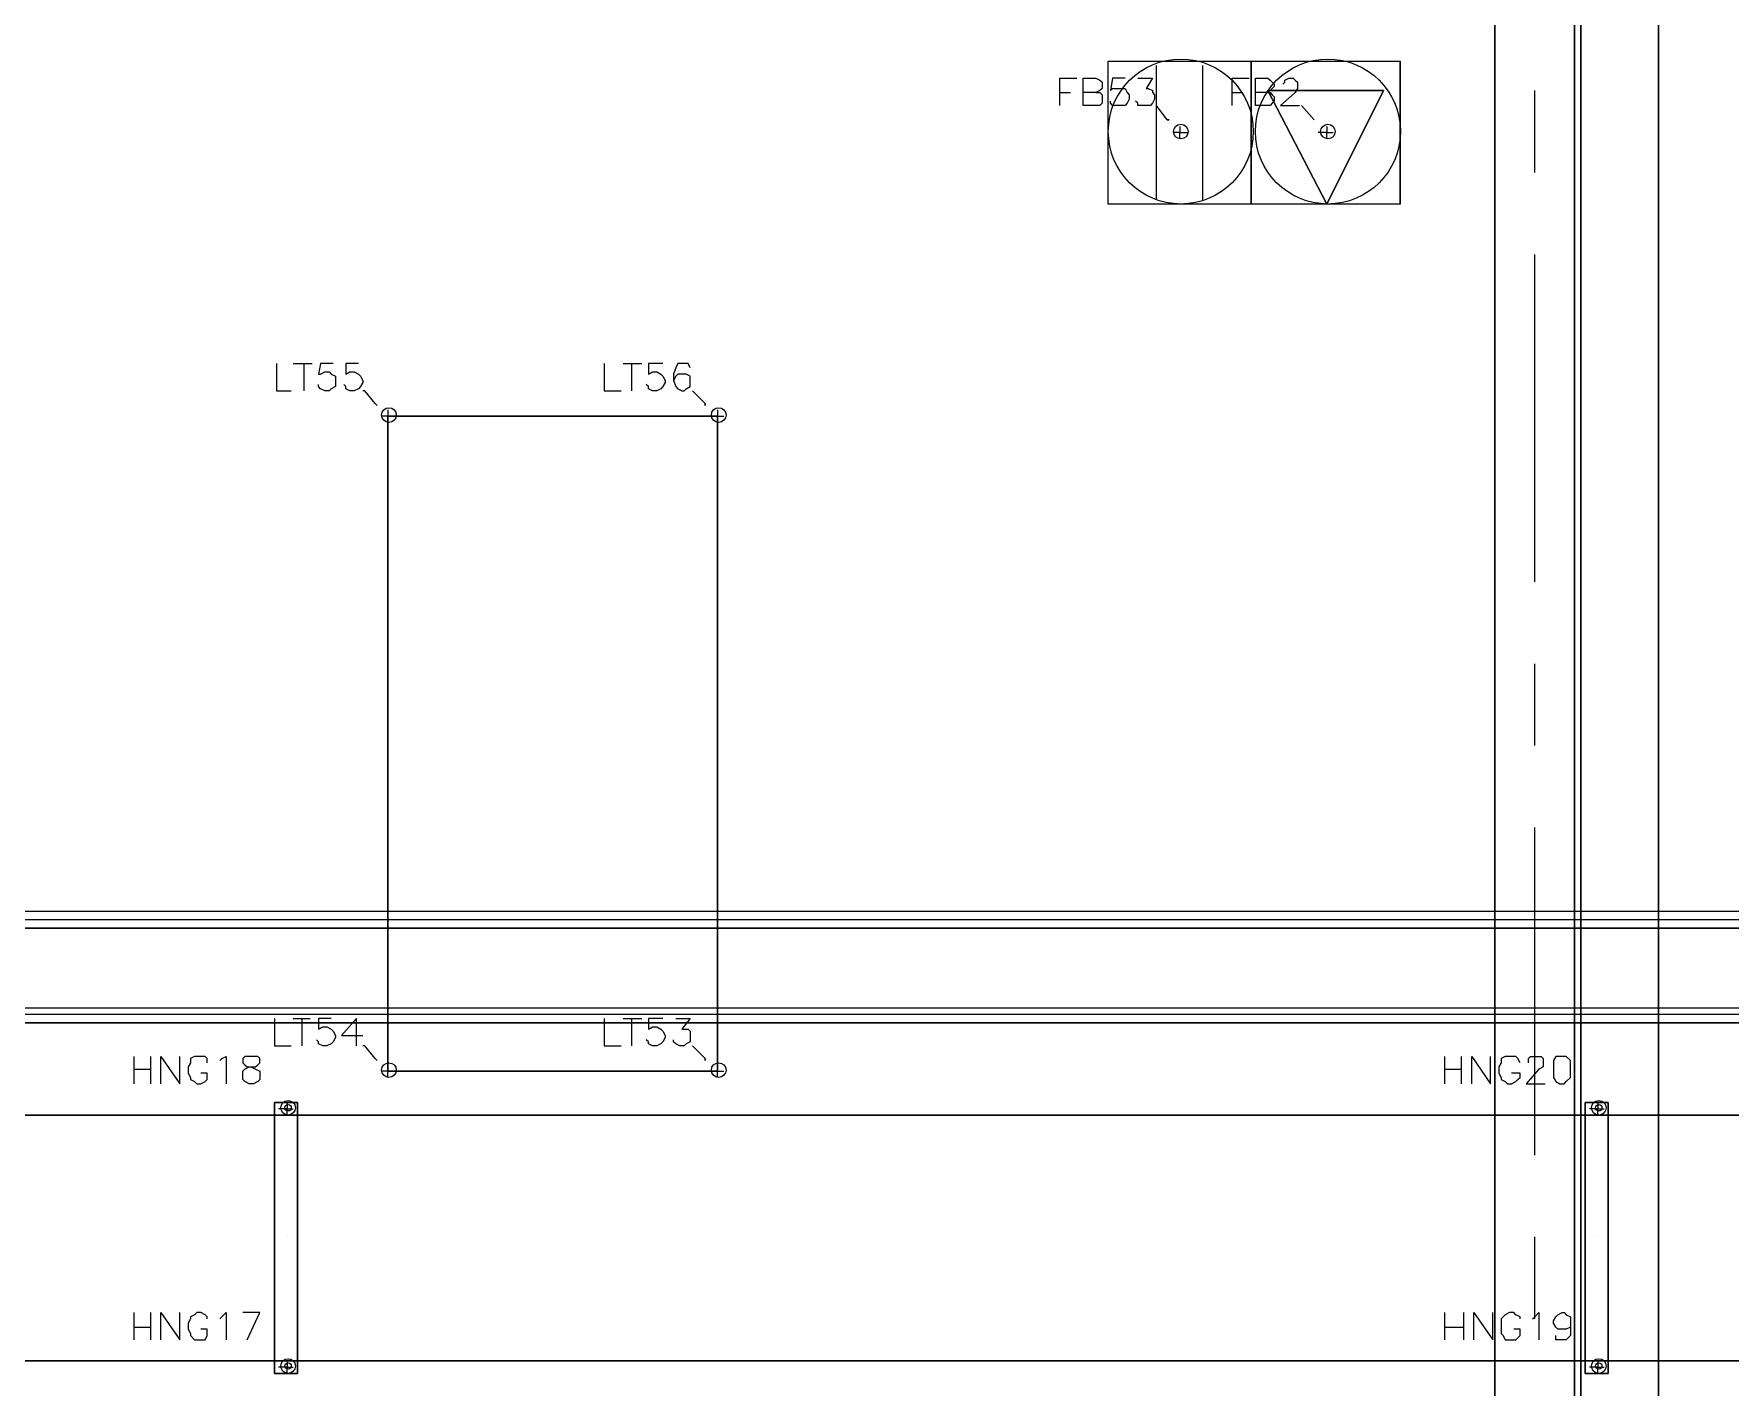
# Model space of a CAD drawing. Header units: metres. Extents: x 114 to 218, y 8 to 180.
# Drawn here: x 154.49 to 166.91, y 137.18 to 147.09 of the extents above; entities that cross this region are included whole.
import ezdxf

# ---------------------------------------------------------------- set-up
doc = ezdxf.new("R2010")
doc.units = ezdxf.units.M
doc.header["$MEASUREMENT"] = 0
for name, color, linetype in [('A_GRID', 7, 'Continuous'), ('E-DATA-BOX', 7, 'Continuous'), ('E-FLOOR-BOX', 7, 'Continuous'), ('E-Hanger', 7, 'Continuous'), ('E-LIGHT', 7, 'Continuous'), ('E-LIGHT-CLRANCE', 7, 'Continuous'), ('E-TFP-FLOOR BOX', 7, 'Continuous'), ('E-TFP-HANGER', 7, 'Continuous'), ('E-TFP-LIGHT', 7, 'Continuous'), ('E-TRAY-STD', 7, 'Continuous'), ('PI-HWR-Pipe', 7, 'Continuous'), ('PI-HWS-Pipe', 7, 'Continuous'), ('S-3D-BEAM', 7, 'Continuous')]:
    doc.layers.add(name, color=color, linetype=linetype)

msp = doc.modelspace()

# ---------------------------------------------------------------- linework, layer by layer
at = {"layer": 'A_GRID', "color": 1, "true_color": 0xff0000}
for points in [[(165.482, 146.075), (165.482, 146.675)], [(165.482, 143.076), (165.482, 145.475)], [(165.482, 141.876), (165.482, 142.476)], [(165.482, 138.876), (165.482, 141.276)], [(165.482, 137.677), (165.482, 138.277)]]:
    msp.add_lwpolyline(points, dxfattribs=at)
at = {"layer": 'E-DATA-BOX', "color": 113, "true_color": 0x6edda5}
for points in [[(164.497, 145.844), (163.405, 145.844), (163.405, 146.89), (164.497, 146.89), (164.497, 145.844), (164.497, 146.89)], [(163.405, 145.844), (163.405, 146.89), (164.497, 146.89)], [(163.959, 146.89), (163.959, 146.89)], [(163.528, 146.675), (164.374, 146.675), (163.959, 145.844), (163.528, 146.675), (163.528, 146.675)], [(164.374, 146.675), (163.528, 146.675), (163.959, 145.844), (164.374, 146.675)], [(163.421, 146.367), (163.421, 146.367)], [(164.482, 146.367), (164.482, 146.367)], [(163.959, 145.844), (163.959, 145.844)]]:
    msp.add_lwpolyline(points, dxfattribs=at)
msp.add_circle((163.967, 146.375), 0.531, dxfattribs=at)
msp.add_circle((163.967, 146.375), 0.531, dxfattribs=at)
msp.add_circle((163.967, 146.375), 0.531, dxfattribs=at)
at = {"layer": 'E-FLOOR-BOX', "color": 53, "true_color": 0xdddd6e}
for points in [[(163.405, 146.89), (163.405, 145.844), (162.359, 145.844), (162.359, 146.89), (163.405, 146.89)], [(162.713, 145.875), (162.713, 146.86)], [(162.882, 146.89), (162.882, 146.89)], [(163.051, 145.875), (163.051, 146.86)], [(162.359, 146.367), (162.359, 146.367)], [(163.405, 146.367), (163.405, 146.367)], [(162.882, 145.844), (162.882, 145.844)]]:
    msp.add_lwpolyline(points, dxfattribs=at)
msp.add_circle((162.89, 146.375), 0.531, dxfattribs=at)
msp.add_circle((162.89, 146.375), 0.531, dxfattribs=at)
msp.add_circle((162.89, 146.375), 0.531, dxfattribs=at)
at = {"layer": 'E-Hanger', "color": 3, "true_color": 0x00ff00}
for points in [[(156.253, 139.261), (156.253, 137.277), (156.422, 137.277), (156.422, 139.261), (156.253, 139.261)], [(156.422, 137.277), (156.253, 137.277), (156.253, 139.261), (156.422, 139.261), (156.422, 137.277)], [(156.253, 139.261), (156.253, 139.261)], [(156.253, 139.261), (156.253, 139.261)], [(156.345, 139.246), (156.345, 139.246)], [(156.422, 139.261), (156.422, 139.261)], [(156.422, 139.261), (156.422, 139.261)], [(165.851, 139.261), (165.851, 137.277), (166.02, 137.277), (166.02, 139.261), (165.851, 139.261)], [(166.02, 137.277), (165.851, 137.277), (165.851, 139.261), (166.02, 139.261), (166.02, 137.277)], [(165.851, 139.261), (165.851, 139.261)], [(165.851, 139.261), (165.851, 139.261)], [(165.943, 139.246), (165.943, 139.246)], [(166.02, 139.261), (166.02, 139.261)], [(166.02, 139.261), (166.02, 139.261)], [(156.314, 139.215), (156.314, 139.215)], [(156.345, 139.184), (156.345, 139.184)], [(156.36, 139.215), (156.36, 139.215)], [(165.912, 139.215), (165.912, 139.215)], [(165.943, 139.184), (165.943, 139.184)], [(165.959, 139.215), (165.959, 139.215)], [(156.345, 138.277), (156.345, 138.277)], [(165.943, 138.277), (165.943, 138.277)], [(156.253, 137.277), (156.253, 137.277)], [(156.253, 137.277), (156.253, 137.277)], [(156.314, 137.323), (156.314, 137.323)], [(156.345, 137.354), (156.345, 137.354)], [(156.345, 137.307), (156.345, 137.307)], [(156.36, 137.323), (156.36, 137.323)], [(156.422, 137.277), (156.422, 137.277)], [(165.851, 137.277), (165.851, 137.277)], [(165.851, 137.277), (165.851, 137.277)], [(165.912, 137.323), (165.912, 137.323)], [(165.943, 137.354), (165.943, 137.354)], [(165.943, 137.307), (165.943, 137.307)], [(165.959, 137.323), (165.959, 137.323)], [(166.02, 137.277), (166.02, 137.277)]]:
    msp.add_lwpolyline(points, dxfattribs=at)
for centre in [(156.353, 139.223), (156.353, 139.223), (156.353, 139.223), (156.353, 139.223), (165.951, 139.223), (165.951, 139.223), (165.951, 139.223), (165.951, 139.223), (156.353, 137.331), (156.353, 137.331), (156.353, 137.331), (156.353, 137.331), (165.951, 137.331), (165.951, 137.331), (165.951, 137.331), (165.951, 137.331)]:
    msp.add_circle(centre, 0.0231, dxfattribs=at)
at = {"layer": 'E-LIGHT', "color": 5, "true_color": 0x0000ff}
for points in [[(159.498, 139.492), (157.083, 139.492), (157.083, 144.291), (159.498, 144.291), (157.083, 144.291), (157.083, 139.492), (159.498, 139.492)], [(157.083, 144.291), (157.083, 144.291)], [(157.083, 144.291), (157.083, 144.291)], [(159.498, 144.291), (159.498, 139.492), (159.498, 144.291)], [(159.498, 144.291), (159.498, 144.291)], [(159.498, 144.291), (159.498, 144.291)], [(157.083, 139.492), (157.083, 139.492)], [(157.083, 139.492), (157.083, 139.492)], [(159.498, 139.492), (159.498, 139.492)], [(159.498, 139.492), (159.498, 139.492)]]:
    msp.add_lwpolyline(points, dxfattribs=at)
at = {"layer": 'E-LIGHT-CLRANCE', "color": 150, "true_color": 0x007fff}
for points in [[(159.498, 139.492), (157.083, 139.492), (157.083, 144.291), (159.498, 144.291), (157.083, 144.291), (157.083, 139.492), (159.498, 139.492)], [(157.083, 144.291), (157.083, 144.291)], [(157.083, 144.291), (157.083, 144.291)], [(159.498, 144.291), (159.498, 139.492), (159.498, 144.291)], [(159.498, 144.291), (159.498, 144.291)], [(159.498, 144.291), (159.498, 144.291)], [(157.083, 139.492), (157.083, 139.492)], [(157.083, 139.492), (157.083, 139.492)], [(159.498, 139.492), (159.498, 139.492)], [(159.498, 139.492), (159.498, 139.492)]]:
    msp.add_lwpolyline(points, dxfattribs=at)
at = {"layer": 'E-TFP-FLOOR BOX', "color": 53, "true_color": 0xdddd6e}
for points in [[(162.005, 146.567), (162.005, 146.767), (162.128, 146.767)], [(162.005, 146.567), (162.005, 146.767), (162.128, 146.767)], [(162.267, 146.66), (162.298, 146.66), (162.313, 146.644), (162.313, 146.629), (162.313, 146.598), (162.313, 146.583), (162.298, 146.567), (162.267, 146.567), (162.175, 146.567), (162.175, 146.767), (162.267, 146.767), (162.298, 146.752), (162.313, 146.736), (162.313, 146.721), (162.313, 146.706), (162.313, 146.69), (162.298, 146.675), (162.267, 146.66), (162.175, 146.66)], [(162.267, 146.66), (162.298, 146.66), (162.313, 146.644), (162.313, 146.629), (162.313, 146.598), (162.313, 146.583), (162.298, 146.567), (162.267, 146.567), (162.175, 146.567), (162.175, 146.767), (162.267, 146.767), (162.298, 146.752), (162.313, 146.736), (162.313, 146.721), (162.313, 146.706), (162.313, 146.69), (162.298, 146.675), (162.267, 146.66), (162.175, 146.66)], [(162.482, 146.767), (162.39, 146.767), (162.375, 146.675), (162.39, 146.69), (162.421, 146.69), (162.451, 146.69), (162.482, 146.69), (162.498, 146.66), (162.513, 146.644), (162.513, 146.613), (162.498, 146.583), (162.482, 146.567), (162.451, 146.567), (162.421, 146.567), (162.39, 146.567), (162.375, 146.583), (162.375, 146.598)], [(162.482, 146.767), (162.39, 146.767), (162.375, 146.675), (162.39, 146.69), (162.421, 146.69), (162.451, 146.69), (162.482, 146.69), (162.498, 146.66), (162.513, 146.644), (162.513, 146.613), (162.498, 146.583), (162.482, 146.567), (162.451, 146.567), (162.421, 146.567), (162.39, 146.567), (162.375, 146.583), (162.375, 146.598)], [(162.575, 146.767), (162.682, 146.767), (162.636, 146.69), (162.651, 146.69), (162.682, 146.675), (162.682, 146.66), (162.698, 146.644), (162.698, 146.613), (162.682, 146.583), (162.667, 146.567), (162.636, 146.567), (162.605, 146.567), (162.575, 146.567), (162.575, 146.583), (162.559, 146.598)], [(162.575, 146.767), (162.682, 146.767), (162.636, 146.69), (162.651, 146.69), (162.682, 146.675), (162.682, 146.66), (162.698, 146.644), (162.698, 146.613), (162.682, 146.583), (162.667, 146.567), (162.636, 146.567), (162.605, 146.567), (162.575, 146.567), (162.575, 146.583), (162.559, 146.598)], [(163.267, 146.567), (163.267, 146.767), (163.39, 146.767)], [(163.528, 146.66), (163.544, 146.66), (163.559, 146.644), (163.574, 146.629), (163.574, 146.598), (163.559, 146.583), (163.544, 146.567), (163.528, 146.567), (163.436, 146.567), (163.436, 146.767), (163.528, 146.767), (163.544, 146.752), (163.559, 146.736), (163.574, 146.721), (163.574, 146.706), (163.559, 146.69), (163.544, 146.675), (163.528, 146.66), (163.436, 146.66)], [(163.636, 146.721), (163.651, 146.736), (163.651, 146.752), (163.682, 146.767), (163.713, 146.767), (163.728, 146.752), (163.744, 146.736), (163.744, 146.721), (163.744, 146.706), (163.744, 146.69), (163.728, 146.66), (163.621, 146.567), (163.759, 146.567)], [(162.005, 146.66), (162.082, 146.66)], [(162.005, 146.66), (162.082, 146.66)], [(162.79, 146.46), (162.713, 146.567)], [(162.79, 146.46), (162.713, 146.567)], [(163.267, 146.66), (163.344, 146.66)], [(163.867, 146.46), (163.774, 146.567)], [(162.805, 146.46), (162.79, 146.46), (162.79, 146.46), (162.805, 146.46), (162.805, 146.46)], [(162.805, 146.46), (162.79, 146.46), (162.79, 146.46), (162.805, 146.46), (162.805, 146.46)], [(163.867, 146.46), (163.867, 146.46), (163.867, 146.46), (163.867, 146.46)], [(162.882, 146.321), (162.882, 146.367), (162.836, 146.367)], [(162.882, 146.413), (162.882, 146.367), (162.944, 146.367)], [(162.882, 146.367), (162.882, 146.367)], [(162.882, 146.367), (162.882, 146.367)], [(162.944, 146.367), (162.944, 146.367)], [(163.959, 146.321), (163.959, 146.367), (163.897, 146.367)], [(163.959, 146.413), (163.959, 146.367), (164.005, 146.367)], [(163.959, 146.367), (163.959, 146.367)], [(163.959, 146.367), (163.959, 146.367)], [(164.005, 146.367), (164.005, 146.367)]]:
    msp.add_lwpolyline(points, dxfattribs=at)
for centre in [(162.89, 146.375), (163.967, 146.375)]:
    msp.add_circle(centre, 0.0538, dxfattribs=at)
at = {"layer": 'E-TFP-HANGER', "color": 3, "true_color": 0x00ff00}
for points in [[(155.222, 139.599), (155.222, 139.399)], [(155.222, 139.507), (155.345, 139.507)], [(155.345, 139.599), (155.345, 139.399)], [(155.422, 139.399), (155.422, 139.599), (155.56, 139.399), (155.56, 139.599)], [(155.76, 139.553), (155.76, 139.584), (155.745, 139.599), (155.714, 139.599), (155.684, 139.599), (155.668, 139.599), (155.637, 139.584), (155.637, 139.553), (155.622, 139.522), (155.622, 139.476), (155.637, 139.446), (155.637, 139.43), (155.668, 139.415), (155.684, 139.399), (155.714, 139.399), (155.745, 139.415), (155.76, 139.43), (155.76, 139.446), (155.76, 139.476), (155.714, 139.476)], [(155.853, 139.569), (155.868, 139.584), (155.899, 139.599), (155.899, 139.399)], [(156.068, 139.599), (156.037, 139.599), (156.022, 139.584), (156.022, 139.553), (156.037, 139.538), (156.053, 139.522), (156.083, 139.522), (156.114, 139.507), (156.145, 139.492), (156.145, 139.476), (156.145, 139.446), (156.145, 139.43), (156.13, 139.415), (156.099, 139.399), (156.068, 139.399), (156.037, 139.415), (156.022, 139.43), (156.022, 139.446), (156.022, 139.476), (156.022, 139.492), (156.037, 139.507), (156.068, 139.522), (156.114, 139.522), (156.13, 139.538), (156.145, 139.553), (156.145, 139.584), (156.13, 139.599), (156.099, 139.599), (156.068, 139.599)], [(164.82, 139.599), (164.82, 139.399)], [(164.82, 139.507), (164.943, 139.507)], [(164.943, 139.599), (164.943, 139.399)], [(165.02, 139.399), (165.02, 139.599), (165.159, 139.399), (165.159, 139.599)], [(165.374, 139.553), (165.359, 139.584), (165.343, 139.599), (165.312, 139.599), (165.282, 139.599), (165.266, 139.599), (165.236, 139.584), (165.236, 139.553), (165.22, 139.522), (165.22, 139.476), (165.236, 139.446), (165.236, 139.43), (165.266, 139.415), (165.282, 139.399), (165.312, 139.399), (165.343, 139.415), (165.359, 139.43), (165.374, 139.446), (165.374, 139.476), (165.312, 139.476)], [(165.436, 139.553), (165.436, 139.569), (165.436, 139.584), (165.451, 139.599), (165.466, 139.599), (165.512, 139.599), (165.528, 139.599), (165.543, 139.584), (165.543, 139.569), (165.543, 139.553), (165.543, 139.522), (165.512, 139.507), (165.42, 139.399), (165.559, 139.399)], [(165.666, 139.599), (165.636, 139.599), (165.62, 139.569), (165.62, 139.522), (165.62, 139.492), (165.62, 139.446), (165.636, 139.415), (165.666, 139.399), (165.697, 139.399), (165.712, 139.415), (165.743, 139.446), (165.743, 139.492), (165.743, 139.522), (165.743, 139.569), (165.712, 139.599), (165.697, 139.599), (165.666, 139.599)], [(156.345, 139.261), (156.345, 139.215), (156.391, 139.215)], [(165.943, 139.261), (165.943, 139.215), (165.989, 139.215)], [(156.345, 139.169), (156.345, 139.215), (156.283, 139.215)], [(156.345, 139.215), (156.345, 139.215)], [(156.345, 139.215), (156.345, 139.215)], [(156.391, 139.215), (156.391, 139.215)], [(165.943, 139.169), (165.943, 139.215), (165.882, 139.215)], [(165.943, 139.215), (165.943, 139.215)], [(165.943, 139.215), (165.943, 139.215)], [(165.989, 139.215), (165.989, 139.215)], [(155.222, 137.723), (155.222, 137.523)], [(155.345, 137.723), (155.345, 137.523)], [(155.422, 137.523), (155.422, 137.723), (155.56, 137.523), (155.56, 137.723)], [(155.76, 137.677), (155.76, 137.692), (155.745, 137.707), (155.714, 137.723), (155.684, 137.723), (155.668, 137.707), (155.637, 137.692), (155.637, 137.677), (155.622, 137.646), (155.622, 137.6), (155.637, 137.569), (155.637, 137.554), (155.668, 137.523), (155.684, 137.523), (155.714, 137.523), (155.745, 137.523), (155.76, 137.554), (155.76, 137.569), (155.76, 137.6), (155.714, 137.6)], [(155.853, 137.677), (155.868, 137.692), (155.899, 137.723), (155.899, 137.523)], [(156.053, 137.523), (156.145, 137.723), (156.022, 137.723)], [(164.82, 137.723), (164.82, 137.523)], [(164.959, 137.723), (164.959, 137.523)], [(165.036, 137.523), (165.036, 137.723), (165.174, 137.523), (165.174, 137.723)], [(165.374, 137.677), (165.374, 137.692), (165.343, 137.707), (165.328, 137.723), (165.297, 137.723), (165.266, 137.707), (165.251, 137.692), (165.236, 137.677), (165.236, 137.646), (165.236, 137.6), (165.236, 137.569), (165.251, 137.554), (165.266, 137.523), (165.297, 137.523), (165.328, 137.523), (165.343, 137.523), (165.374, 137.554), (165.374, 137.569), (165.374, 137.6), (165.328, 137.6)], [(165.466, 137.677), (165.482, 137.692), (165.512, 137.723), (165.512, 137.523)], [(165.743, 137.646), (165.743, 137.615), (165.712, 137.6), (165.697, 137.6), (165.682, 137.6), (165.651, 137.6), (165.636, 137.615), (165.62, 137.646), (165.62, 137.661), (165.636, 137.692), (165.651, 137.707), (165.682, 137.723), (165.697, 137.723), (165.712, 137.707), (165.743, 137.692), (165.743, 137.646), (165.743, 137.6), (165.743, 137.554), (165.712, 137.523), (165.697, 137.523), (165.666, 137.523), (165.636, 137.523), (165.636, 137.554)], [(155.222, 137.615), (155.345, 137.615)], [(164.82, 137.615), (164.959, 137.615)], [(156.345, 137.277), (156.345, 137.323), (156.283, 137.323)], [(156.345, 137.369), (156.345, 137.323), (156.391, 137.323)], [(156.345, 137.323), (156.345, 137.323)], [(156.345, 137.323), (156.345, 137.323)], [(156.391, 137.323), (156.391, 137.323)], [(165.943, 137.277), (165.943, 137.323), (165.882, 137.323)], [(165.943, 137.369), (165.943, 137.323), (165.989, 137.323)], [(165.943, 137.323), (165.943, 137.323)], [(165.943, 137.323), (165.943, 137.323)], [(165.989, 137.323), (165.989, 137.323)]]:
    msp.add_lwpolyline(points, dxfattribs=at)
for centre in [(156.353, 139.223), (165.951, 139.223), (156.353, 137.331), (165.951, 137.331)]:
    msp.add_circle(centre, 0.0538, dxfattribs=at)
at = {"layer": 'E-TFP-LIGHT', "color": 5, "true_color": 0x0000ff}
for points in [[(156.268, 144.675), (156.268, 144.475), (156.376, 144.475)], [(156.391, 144.675), (156.53, 144.675)], [(156.468, 144.675), (156.468, 144.475)], [(156.683, 144.675), (156.591, 144.675), (156.576, 144.598), (156.591, 144.598), (156.622, 144.614), (156.653, 144.614), (156.668, 144.598), (156.699, 144.583), (156.699, 144.552), (156.699, 144.537), (156.699, 144.506), (156.668, 144.491), (156.653, 144.475), (156.622, 144.475), (156.591, 144.491), (156.576, 144.506), (156.576, 144.522)], [(156.868, 144.675), (156.776, 144.675), (156.776, 144.598), (156.806, 144.614), (156.837, 144.614), (156.868, 144.598), (156.883, 144.583), (156.899, 144.552), (156.899, 144.537), (156.883, 144.506), (156.868, 144.491), (156.837, 144.475), (156.806, 144.475), (156.776, 144.491), (156.776, 144.506), (156.76, 144.522)], [(158.668, 144.675), (158.668, 144.475), (158.791, 144.475)], [(158.806, 144.675), (158.944, 144.675)], [(158.868, 144.675), (158.868, 144.475)], [(159.098, 144.675), (158.991, 144.675), (158.991, 144.598), (159.021, 144.614), (159.052, 144.614), (159.083, 144.598), (159.098, 144.583), (159.114, 144.552), (159.114, 144.537), (159.098, 144.506), (159.083, 144.491), (159.052, 144.475), (159.021, 144.475), (158.991, 144.491), (158.991, 144.506), (158.975, 144.522)], [(159.298, 144.645), (159.283, 144.675), (159.252, 144.675), (159.237, 144.675), (159.206, 144.675), (159.191, 144.645), (159.175, 144.598), (159.175, 144.552), (159.191, 144.506), (159.206, 144.491), (159.237, 144.475), (159.252, 144.475), (159.267, 144.491), (159.298, 144.506), (159.298, 144.537), (159.298, 144.552), (159.298, 144.583), (159.267, 144.598), (159.252, 144.598), (159.237, 144.598), (159.206, 144.598), (159.191, 144.583), (159.175, 144.552)], [(156.991, 144.383), (156.914, 144.475), (156.899, 144.475)], [(159.406, 144.383), (159.314, 144.475)], [(156.991, 144.383), (157.006, 144.368), (157.006, 144.368), (156.991, 144.383), (156.991, 144.383)], [(157.083, 144.337), (157.083, 144.291), (157.129, 144.291)], [(159.406, 144.383), (159.406, 144.368), (159.406, 144.368), (159.406, 144.383), (159.406, 144.383)], [(159.498, 144.337), (159.498, 144.291), (159.544, 144.291)], [(157.083, 144.245), (157.083, 144.291), (157.037, 144.291)], [(157.083, 144.291), (157.083, 144.291)], [(157.083, 144.291), (157.083, 144.291)], [(157.129, 144.291), (157.129, 144.291)], [(159.498, 144.245), (159.498, 144.291), (159.437, 144.291)], [(159.498, 144.291), (159.498, 144.291)], [(159.498, 144.291), (159.498, 144.291)], [(159.544, 144.291), (159.544, 144.291)], [(156.253, 139.876), (156.253, 139.676), (156.376, 139.676)], [(156.391, 139.876), (156.514, 139.876)], [(156.453, 139.876), (156.453, 139.676)], [(156.668, 139.876), (156.576, 139.876), (156.576, 139.799), (156.606, 139.815), (156.637, 139.815), (156.668, 139.799), (156.683, 139.784), (156.699, 139.753), (156.699, 139.738), (156.683, 139.707), (156.668, 139.692), (156.637, 139.676), (156.606, 139.676), (156.576, 139.692), (156.576, 139.707), (156.56, 139.722)], [(156.853, 139.676), (156.853, 139.876), (156.745, 139.753), (156.899, 139.753)], [(158.668, 139.876), (158.668, 139.676), (158.791, 139.676)], [(158.806, 139.876), (158.944, 139.876)], [(158.868, 139.876), (158.868, 139.676)], [(159.098, 139.876), (158.991, 139.876), (158.991, 139.799), (159.021, 139.815), (159.052, 139.815), (159.083, 139.799), (159.098, 139.784), (159.114, 139.753), (159.114, 139.738), (159.098, 139.707), (159.083, 139.692), (159.052, 139.676), (159.021, 139.676), (158.991, 139.692), (158.991, 139.707), (158.975, 139.722)], [(159.191, 139.876), (159.298, 139.876), (159.237, 139.799), (159.267, 139.799), (159.283, 139.799), (159.298, 139.784), (159.298, 139.753), (159.298, 139.738), (159.298, 139.707), (159.267, 139.692), (159.252, 139.676), (159.221, 139.676), (159.191, 139.692), (159.175, 139.707), (159.175, 139.722)], [(156.991, 139.584), (156.914, 139.676), (156.899, 139.676)], [(159.406, 139.584), (159.314, 139.676)], [(156.991, 139.584), (157.006, 139.569), (157.006, 139.569), (156.991, 139.584), (156.991, 139.584)], [(157.083, 139.446), (157.083, 139.492), (157.037, 139.492)], [(157.083, 139.538), (157.083, 139.492), (157.129, 139.492)], [(157.083, 139.492), (157.083, 139.492)], [(157.083, 139.492), (157.083, 139.492)], [(157.129, 139.492), (157.129, 139.492)], [(159.406, 139.584), (159.406, 139.569), (159.406, 139.569), (159.406, 139.584), (159.406, 139.584)], [(159.498, 139.446), (159.498, 139.492), (159.437, 139.492)], [(159.498, 139.538), (159.498, 139.492), (159.544, 139.492)], [(159.498, 139.492), (159.498, 139.492)], [(159.498, 139.492), (159.498, 139.492)], [(159.544, 139.492), (159.544, 139.492)]]:
    msp.add_lwpolyline(points, dxfattribs=at)
for centre in [(157.091, 144.298), (159.506, 144.298), (157.091, 139.499), (159.506, 139.499)]:
    msp.add_circle(centre, 0.0538, dxfattribs=at)
at = {"layer": 'E-TRAY-STD', "color": 32, "true_color": 0xdd6e00}
for points in [[(126.489, 139.169), (185.478, 139.169), (185.478, 137.369), (126.489, 137.369), (126.489, 139.169)], [(185.478, 137.369), (185.478, 139.169), (126.489, 139.169), (126.489, 137.369), (185.478, 137.369)]]:
    msp.add_lwpolyline(points, dxfattribs=at)
at = {"layer": 'PI-HWR-Pipe', "color": 5, "true_color": 0x0000ff}
for points in [[(185.032, 140.661), (151.577, 140.661)], [(185.032, 140.661), (151.577, 140.661)], [(185.093, 106.359), (185.093, 108.621), (185.093, 140.599), (126.489, 140.599)], [(185.032, 140.599), (151.577, 140.599)], [(185.032, 140.599), (185.032, 140.599), (151.577, 140.599)], [(185.032, 140.538), (151.577, 140.538)], [(151.577, 140.538), (185.032, 140.538)]]:
    msp.add_lwpolyline(points, dxfattribs=at)
at = {"layer": 'PI-HWS-Pipe', "color": 1, "true_color": 0xff0000}
for points in [[(184.294, 106.359), (184.294, 108.621), (184.294, 139.907), (126.489, 139.907)], [(184.232, 139.953), (150.977, 139.953)], [(184.232, 139.953), (150.977, 139.953)], [(184.232, 139.907), (150.977, 139.907)], [(184.232, 139.907), (184.232, 139.907), (150.977, 139.907)], [(184.232, 139.845), (150.977, 139.845)], [(150.977, 139.845), (184.232, 139.845)]]:
    msp.add_lwpolyline(points, dxfattribs=at)
at = {"layer": 'S-3D-BEAM', "color": 4, "true_color": 0x00ffff}
for points in [[(165.189, 162.011), (166.389, 162.011), (166.389, 162.011), (166.389, 109.467), (165.189, 109.467), (165.189, 162.011)], [(165.189, 109.467), (165.189, 162.011), (165.189, 109.467)], [(165.774, 162.011), (165.189, 162.011), (165.189, 162.011), (165.189, 109.467), (165.774, 109.467), (165.774, 162.011)], [(165.189, 162.011), (165.774, 162.011), (165.774, 162.011), (165.774, 109.467), (165.189, 109.467), (165.189, 162.011)], [(165.189, 109.467), (165.189, 162.011), (165.189, 109.467)], [(166.389, 162.011), (165.189, 162.011), (165.189, 162.011), (165.189, 109.467), (166.389, 109.467), (166.389, 162.011)], [(165.82, 162.011), (166.389, 162.011), (165.82, 162.011), (165.82, 162.011), (165.82, 109.467), (166.389, 109.467), (166.389, 162.011), (166.389, 162.011), (165.189, 162.011), (165.774, 162.011)], [(165.774, 109.467), (165.774, 162.011), (165.774, 109.467)], [(165.82, 162.011), (166.389, 162.011), (166.389, 162.011), (166.389, 109.467), (165.82, 109.467), (165.82, 162.011)], [(165.82, 109.467), (165.82, 162.011), (165.82, 109.467)], [(166.389, 109.467), (166.389, 162.011), (166.389, 109.467)], [(166.389, 109.467), (166.389, 162.011), (166.389, 109.467)]]:
    msp.add_lwpolyline(points, dxfattribs=at)

doc.saveas('drawing.dxf')
